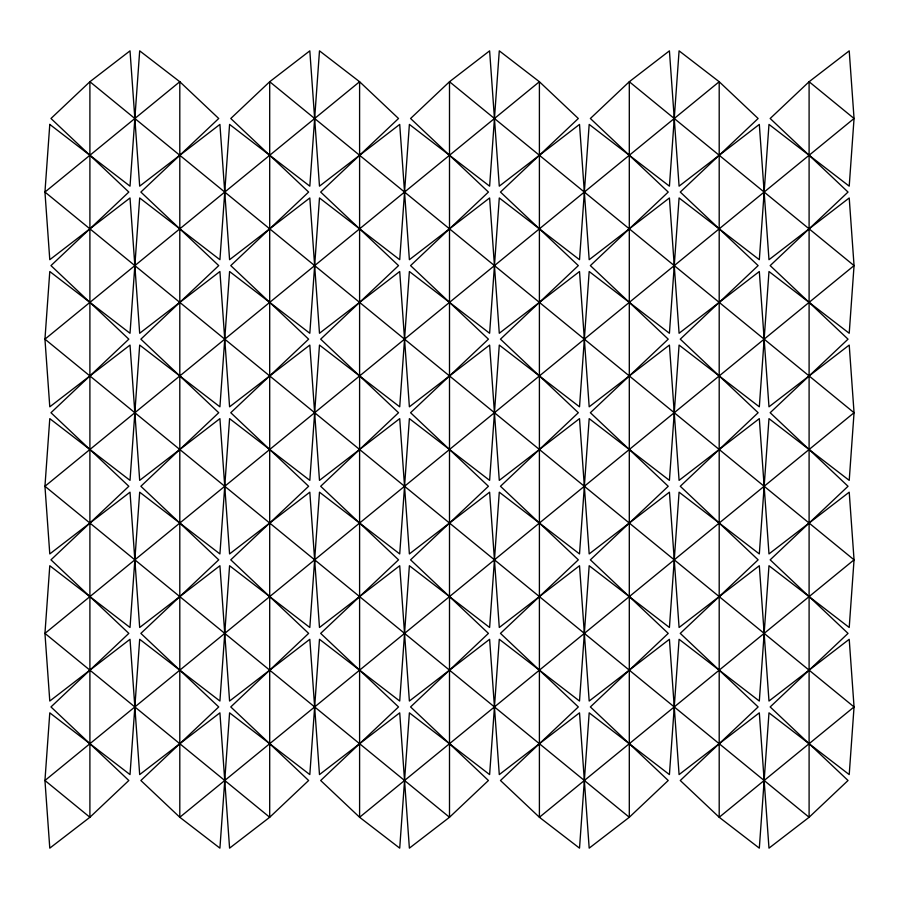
<?xml version="1.0" encoding="UTF-8"?>
<svg xmlns="http://www.w3.org/2000/svg" width="899" height="899" viewBox="0 0 899 899"><rect width="100%" height="100%" fill="white"/><g stroke="black" fill="none" stroke-linecap="round" stroke-linejoin="round"><path stroke-width="1.35" d="M49.782 124.41L44.95 192.06L49.782 259.71L130.018 197.96L139.682 333.271L219.918 271.52L229.582 406.82L309.818 345.07L319.482 480.369L399.718 418.631L409.382 553.93L489.618 492.18L499.282 627.48L579.518 565.729L589.182 701.04L669.418 639.29L679.082 774.59L759.318 712.84L768.982 848.15L809.1 817.27L848.027 780.501L770.173 706.94L848.027 633.39L770.173 559.83L848.027 486.28L770.173 412.72L848.027 339.17L770.173 265.61L848.027 192.06L770.173 118.499L809.1 81.73L849.218 50.85L854.05 118.499L849.218 186.16L768.982 124.41L759.318 259.71L679.082 197.96L669.418 333.271L589.182 271.52L579.518 406.82L499.282 345.07L489.618 480.369L409.382 418.631L399.718 553.93L319.482 492.18L309.818 627.48L229.582 565.729L219.918 701.04L139.682 639.29L130.018 774.59L49.782 712.84L44.95 780.501L49.782 848.15L89.9 817.27L128.827 780.501L50.973 706.94L128.827 633.39L50.973 559.83L128.827 486.28L50.973 412.72L128.827 339.17L50.973 265.61L128.827 192.06L50.973 118.499L89.9 81.73L130.018 50.85L139.682 186.16L219.918 124.41L229.582 259.71L309.818 197.96L319.482 333.271L399.718 271.52L409.382 406.82L489.618 345.07L499.282 480.369L579.518 418.631L589.182 553.93L669.418 492.18L679.082 627.48L759.318 565.729L768.982 701.04L849.218 639.29L854.05 706.94L849.218 774.59L768.982 712.84L759.318 848.15L719.2 817.27L680.273 780.501L758.127 706.94L680.273 633.39L758.127 559.83L680.273 486.28L758.127 412.72L680.273 339.17L758.127 265.61L680.273 192.06L758.127 118.499L719.2 81.73L679.082 50.85L669.418 186.16L589.182 124.41L579.518 259.71L499.282 197.96L489.618 333.271L409.382 271.52L399.718 406.82L319.482 345.07L309.818 480.369L229.582 418.631L219.918 553.93L139.682 492.18L130.018 627.48L49.782 565.729L44.95 633.39L49.782 701.04L130.018 639.29L139.682 774.59L219.918 712.84L229.582 848.15L269.7 817.27L308.627 780.501L230.773 706.94L308.627 633.39L230.773 559.83L308.627 486.28L230.773 412.72L308.627 339.17L230.773 265.61L308.627 192.06L230.773 118.499L269.7 81.73L309.818 50.85L319.482 186.16L399.718 124.41L409.382 259.71L489.618 197.96L499.282 333.271L579.518 271.52L589.182 406.82L669.418 345.07L679.082 480.369L759.318 418.631L768.982 553.93L849.218 492.18L854.05 559.83L849.218 627.48L768.982 565.729L759.318 701.04L679.082 639.29L669.418 774.59L589.182 712.84L579.518 848.15L539.4 817.27L500.473 780.501L578.327 706.94L500.473 633.39L578.327 559.83L500.473 486.28L578.327 412.72L500.473 339.17L578.327 265.61L500.473 192.06L578.327 118.499L539.4 81.73L499.282 50.85L489.618 186.16L409.382 124.41L399.718 259.71L319.482 197.96L309.818 333.271L229.582 271.52L219.918 406.82L139.682 345.07L130.018 480.369L49.782 418.631L44.95 486.28L49.782 553.93L130.018 492.18L139.682 627.48L219.918 565.729L229.582 701.04L309.818 639.29L319.482 774.59L399.718 712.84L409.382 848.15L449.5 817.27L488.427 780.501L410.573 706.94L488.427 633.39L410.573 559.83L488.427 486.28L410.573 412.72L488.427 339.17L410.573 265.61L488.427 192.06L410.573 118.499L449.5 81.73L489.618 50.85L499.282 186.16L579.518 124.41L589.182 259.71L669.418 197.96L679.082 333.271L759.318 271.52L768.982 406.82L849.218 345.07L854.05 412.72L849.218 480.369L768.982 418.631L759.318 553.93L679.082 492.18L669.418 627.48L589.182 565.729L579.518 701.04L499.282 639.29L489.618 774.59L409.382 712.84L399.718 848.15L359.6 817.27L320.673 780.501L398.527 706.94L320.673 633.39L398.527 559.83L320.673 486.28L398.527 412.72L320.673 339.17L398.527 265.61L320.673 192.06L398.527 118.499L359.6 81.73L319.482 50.85L309.818 186.16L229.582 124.41L219.918 259.71L139.682 197.96L130.018 333.271L49.782 271.52L44.95 339.17L49.782 406.82L130.018 345.07L139.682 480.369L219.918 418.631L229.582 553.93L309.818 492.18L319.482 627.48L399.718 565.729L409.382 701.04L489.618 639.29L499.282 774.59L579.518 712.84L589.182 848.15L629.3 817.27L668.227 780.501L590.373 706.94L668.227 633.39L590.373 559.83L668.227 486.28L590.373 412.72L668.227 339.17L590.373 265.61L668.227 192.06L590.373 118.499L629.3 81.73L669.418 50.85L679.082 186.16L759.318 124.41L768.982 259.71L849.218 197.96L854.05 265.61L849.218 333.271L768.982 271.52L759.318 406.82L679.082 345.07L669.418 480.369L589.182 418.631L579.518 553.93L499.282 492.18L489.618 627.48L409.382 565.729L399.718 701.04L319.482 639.29L309.818 774.59L229.582 712.84L219.918 848.15L179.8 817.27L140.873 780.501L218.727 706.94L140.873 633.39L218.727 559.83L140.873 486.28L218.727 412.72L140.873 339.17L218.727 265.61L140.873 192.06L218.727 118.499L179.8 81.73L139.682 50.85L130.018 186.16L49.782 124.41M179.8 81.73L44.95 192.06L809.1 817.27L809.1 81.73L854.05 118.499L44.95 780.501L89.9 817.27L89.9 81.73L854.05 706.94L719.2 817.27L719.2 81.73L44.95 633.39L269.7 817.27L269.7 81.73L854.05 559.83L539.4 817.27L539.4 81.73L44.95 486.28L449.5 817.27L449.5 81.73L854.05 412.72L359.6 817.27L359.6 81.73L44.95 339.17L629.3 817.27L629.3 81.73L854.05 265.61L179.8 817.27L179.8 81.73"/></g></svg>
